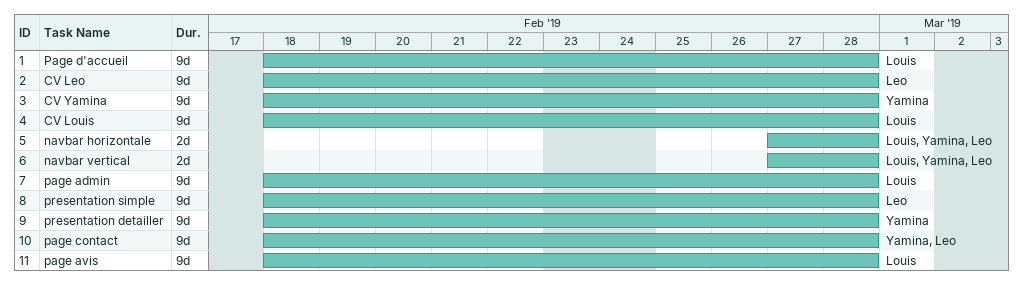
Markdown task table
| ID | Task | Duration | Start | Finish | Resources |
|---|---|---|---|---|---|
| 1 | Page d'accueil | 9d | 2019-02-18 | 2019-02-28 | Louis |
| 2 | CV Leo | 9d | 2019-02-18 | 2019-02-28 | Leo |
| 3 | CV Yamina | 9d | 2019-02-18 | 2019-02-28 | Yamina |
| 4 | CV Louis | 9d | 2019-02-18 | 2019-02-28 | Louis |
| 5 | navbar horizontale | 2d | 2019-02-27 | 2019-02-28 | Louis, Yamina, Leo |
| 6 | navbar vertical | 2d | 2019-02-27 | 2019-02-28 | Louis, Yamina, Leo |
| 7 | page admin | 9d | 2019-02-18 | 2019-02-28 | Louis |
| 8 | presentation simple | 9d | 2019-02-18 | 2019-02-28 | Leo |
| 9 | presentation detailler | 9d | 2019-02-18 | 2019-02-28 | Yamina |
| 10 | page contact | 9d | 2019-02-18 | 2019-02-28 | Yamina, Leo |
| 11 | page avis | 9d | 2019-02-18 | 2019-02-28 | Louis |
